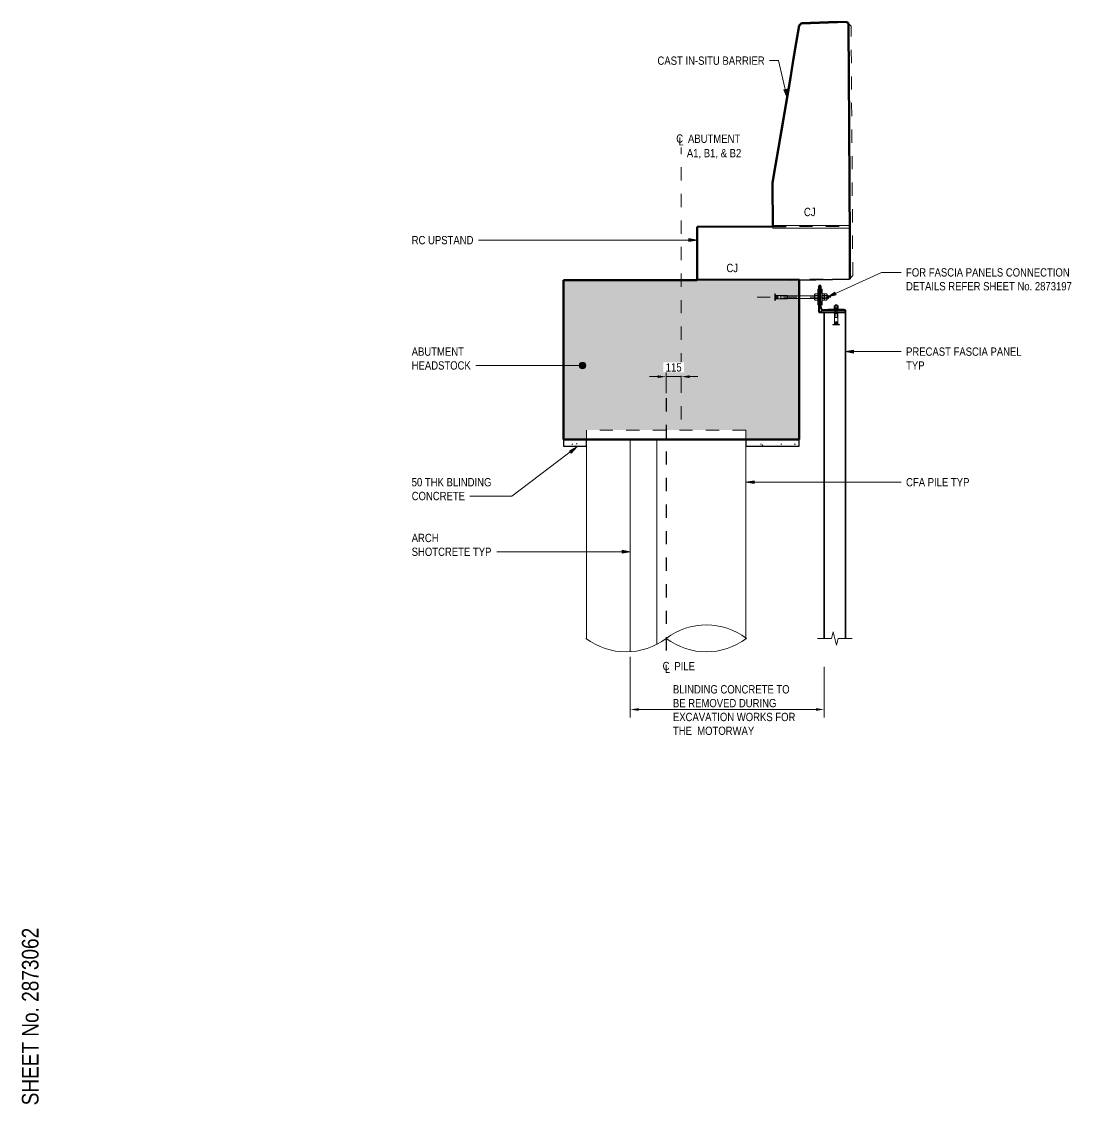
# Model space of a CAD drawing. Header units: metres. Extents: x 0 to 49, y -509 to 24.
# Drawn here: x 40.83 to 48.74, y 14.8 to 22.96 of the extents above; entities that cross this region are included whole.
import ezdxf

# ---------------------------------------------------------------- set-up
doc = ezdxf.new("R2010")
doc.units = ezdxf.units.M
for name, pattern in [('Dash - Tight', [0.0045, 0.003, -0.0015]), ('JacobsCenter', [0.015, 0.009, -0.0015, 0.003, -0.0015]), ('JacobsDash', [0.0045, 0.003, -0.0015]), ('JacobsGridLine', [0.0145, 0.01, -0.001, 0.0025, -0.001])]:
    doc.linetypes.add(name, pattern=pattern)
doc.layers.get('Defpoints').update_dxf_attribs({"color": 41})
for name, color, linetype, lineweight in [('A-ANNO-DIMS', 7, 'Continuous', 9), ('A-ANNO-NOTE', 7, 'Continuous', 9), ('A-DETL', 7, 'Continuous', 13), ('A-DETL-GENF', 7, 'Continuous', 9), ('A-FLOR', 7, 'Continuous', 50), ('A-FLOR-HDLN', 7, 'JacobsDash', 18), ('A-GENM', 7, 'Continuous', 35), ('A-GENM-HDLN', 7, 'JacobsDash', 18), ('G-ANNO-TEXT', 7, 'Continuous', 9), ('S-BEAM', 7, 'Continuous', 50), ('S-BEAM-HDLN', 7, 'JacobsDash', 18), ('S-FNDN', 7, 'Continuous', 50), ('S-FNDN-HDLN', 7, 'JacobsDash', 18), ('S-GRID', 7, 'Continuous', 9)]:
    doc.layers.add(name, color=color, linetype=linetype, lineweight=lineweight)
doc.styles.add('Arial Narrow_3', font='ARIALN.TTF', dxfattribs={"height": 0.125})
doc.styles.add('Arial Narrow_5', font='ARIALN.TTF', dxfattribs={"height": 0.0625})
doc.dimstyles.new('Dimension_Standard_O__mm__2', dxfattribs={"dimscale": 0.3048, "dimtxt": 0.063964, "dimasz": 0.205052, "dimexe": 0.19685, "dimexo": 0.123031, "dimgap": 0.123031, "dimtad": 1, "dimdec": 0, "dimlfac": 1000, "dimzin": 0, "dimdsep": 46, "dimtxsty": 'Arial Narrow_5', "dimsah": 1, "dimcen": 0.09, "dimaunit": 1, "dimadec": 4, "dimazin": 0, "dimtfac": 1, "dimtdec": 4, "dimtix": 1, "dimtmove": 0, "dimatfit": 3, "dimfxl": 1, "dimtvp": 1, "dimtfill": 1, "dimtolj": 1, "dimtzin": 0, "dimlwd": 18, "dimlwe": 18, "dimarcsym": 2})

# ---------------------------------------------------------------- blocks, each defined once
blk = doc.blocks.new('Generic Models 2 - Generic Models 2-7441711-DRG-2873061 - SECTION 1')
at = {"layer": 'S-BEAM'}
for p, q in [((506.6427, 21.4133), (507.2127, 21.4168)), ((507.2129, 21.4165), (506.6427, 21.413)), ((506.6427, 21.4133), (506.6427, 21.413)), ((506.6427, 21.413), (506.6427, 21.0188)), ((507.7927, 21.4201), (507.791, 21.4201)), ((507.7927, 21.4201), (507.7927, 21.4204)), ((507.7927, 21.0199), (507.7927, 21.4201)), ((507.7927, 21.0201), (507.7927, 21.0199))]:
    blk.add_line(p, q, dxfattribs=at)
at = {"layer": 'S-BEAM-HDLN', "color": 8, "true_color": 0x808080}
for p, q in [((506.6427, 21.4131), (506.6427, 21.4132)), ((507.2127, 21.4168), (507.2129, 21.4168)), ((507.791, 21.4204), (507.7926, 21.4204)), ((507.7927, 21.0201), (507.4105, 21.0178))]:
    blk.add_line(p, q, dxfattribs=at)
blk = doc.blocks.new('03_SFR_ACS_Abutment_BR08_Retaining wall CS - ABUTMENT SOUTH WEST_B08-7985321-DRG-2873061 - SECTION 1')
at = {"layer": 'S-BEAM', "linetype": 'JacobsDash', "lineweight": 18, "true_color": 0xc0c0c0}
for points in [[(505.6359, 19.8116), (505.8086, 19.8117), (505.8086, 19.8821), (507.0086, 19.8821), (507.0086, 19.8117), (507.4109, 19.8117), (507.4109, 21.0124), (505.6359, 21.0124), (505.6359, 20.4808)], [(507.4109, 19.8117), (507.4109, 19.8119), (507.4109, 20.4808)]]:
    blk.add_hatch(color=9, dxfattribs=at).paths.add_polyline_path(points)
at = {"layer": 'S-BEAM'}
for p, q in [((505.6359, 21.0126), (506.6427, 21.0126)), ((505.6359, 21.0126), (505.6359, 21.0124)), ((505.6359, 21.0124), (505.6359, 19.8116)), ((507.4105, 21.0126), (507.4109, 21.0126)), ((507.4109, 21.0124), (507.4109, 21.0126)), ((507.4109, 19.8117), (507.4109, 21.0124)), ((505.6359, 19.8116), (507.4109, 19.8117)), ((507.4109, 19.8117), (507.4109, 19.8119))]:
    blk.add_line(p, q, dxfattribs=at)
at = {"layer": 'S-BEAM-HDLN', "color": 8, "true_color": 0x808080}
for p, q in [((505.8086, 19.8119), (505.6359, 19.8119)), ((507.0086, 19.8119), (505.8087, 19.8119)), ((507.4109, 19.8119), (507.0087, 19.8119))]:
    blk.add_line(p, q, dxfattribs=at)
blk = doc.blocks.new('BR08_20_GEN_WPC_PrecastPanel_Wall__4point - BR08_20_GEN_WPC_PrecastPanel_Wall__4point-8424372-DRG-2873061 - SECTION 1')
at = {"layer": 'A-GENM'}
for p, q in [((507.5997, 20.77), (507.5997, 20.7698)), ((507.7597, 20.7698), (507.5997, 20.7698)), ((507.5997, 20.7698), (507.5997, 18.3134)), ((507.7597, 20.7698), (507.7597, 20.77)), ((507.7597, 18.3134), (507.7597, 20.7698))]:
    blk.add_line(p, q, dxfattribs=at)
at = {"layer": 'A-GENM-HDLN'}
for p, q in [((507.5997, 20.7698), (507.5997, 20.77)), ((507.7597, 20.77), (507.7597, 20.7698))]:
    blk.add_line(p, q, dxfattribs=at)
blk = doc.blocks.new('01_SFO_FRP_Pile_CastInPlace_CS_BR08 - CAST-IN-PLACE PILE - 1200-8661146-DRG-2873061 - SECTION 1')
at = {"layer": 'A-DETL', "linetype": 'JacobsDash', "lineweight": 18}
blk.add_line((507.0086, 19.8821), (505.8086, 19.8821), dxfattribs=at)
at = {"layer": 'S-FNDN', "lineweight": 13}
for p, q in [((505.8086, 19.8821), (505.8086, 18.3107)), ((507.0086, 18.3177), (507.0086, 19.8821))]:
    blk.add_line(p, q, dxfattribs=at)
at = {"layer": 'S-FNDN-HDLN'}
for p, q in [((505.8087, 19.8117), (505.8087, 19.8821)), ((507.0086, 19.8821), (507.0086, 19.8117)), ((505.8087, 18.3107), (505.8087, 19.8116)), ((507.0086, 19.8116), (507.0086, 18.3178))]:
    blk.add_line(p, q, dxfattribs=at)
blk = doc.blocks.new('JAC_DIT_Steel_Beam_EA_Section_2D - EA200x200x16-6247310-DRG-2873061 - SECTION 1')
at = {"layer": 'A-DETL-GENF'}
h = blk.add_hatch(dxfattribs=at)
h.set_pattern_fill('FP_5', color=256, style=0, pattern_type=2)
h.set_pattern_definition([(45, (506.409, 21.707), (-0.053033, 0.053033), [])])
h.paths.add_polyline_path([(507.7597, 20.77), (507.7597, 20.786), (507.5937, 20.786), (507.5847, 20.7884), (507.5781, 20.795), (507.5757, 20.804), (507.5757, 20.855), (507.5597, 20.855), (507.5597, 20.77), (507.5997, 20.77)])
h.paths.add_polyline_path([(507.565, 20.915), (507.5757, 20.915), (507.5757, 20.97), (507.5597, 20.97), (507.5597, 20.915)])
at = {"layer": 'A-DETL-GENF', "lineweight": 40}
for p, q in [((507.5597, 20.97), (507.5597, 20.915)), ((507.5757, 20.97), (507.5597, 20.97)), ((507.5757, 20.915), (507.5757, 20.97)), ((507.5597, 20.855), (507.5597, 20.77)), ((507.5757, 20.804), (507.5757, 20.855)), ((507.5597, 20.77), (507.7597, 20.77)), ((507.7597, 20.786), (507.5937, 20.786)), ((507.7597, 20.77), (507.7597, 20.786))]:
    blk.add_line(p, q, dxfattribs=at)
blk.add_arc((507.5937, 20.804), 0.018, 180, 270, dxfattribs=at)
blk = doc.blocks.new('CS_DET_Pile-Column_BreakLine - CS_Tubular BreakLine-6356722-DRG-2873061 - SECTION 1')
at = {"layer": 'A-DETL-GENF', "lineweight": 18}
for centre, start, end in [((506.7123, 17.9126), 52.95733, 127.04267), ((506.1073, 18.7142), 232.95733, 307.04267), ((506.7123, 18.7142), 232.95733, 307.04267)]:
    blk.add_arc(centre, 0.5022, start, end, dxfattribs=at)
blk = doc.blocks.new('BREAK LINE - INPUT VIEW SCALE_R13 - Std Break-9103378-DRG-2873061 - SECTION 1')
at = {"layer": 'A-DETL-GENF'}
for p, q in [((507.6547, 18.3134), (507.5497, 18.3134)), ((507.6672, 18.3634), (507.6547, 18.3134)), ((507.6922, 18.2634), (507.6672, 18.3634)), ((507.7047, 18.3134), (507.6922, 18.2634)), ((507.8097, 18.3134), (507.7047, 18.3134))]:
    blk.add_line(p, q, dxfattribs=at)
blk = doc.blocks.new('CS_Annot_Centreline Symbol2 - CS_Annot_Centreline Symbol-5074296-DRG-2873061 - SECTION 1')
at = {"layer": 'A-ANNO-NOTE', "char_height": 0.0625, "attachment_point": 1, "style": 'Arial Narrow_5'}
for s, insert, width in [('C  ', (506.3824, 18.1364), 0.110232), ('L', (506.3995, 18.1152), 0.048101)]:
    blk.add_mtext(s, dxfattribs=dict(at, insert=insert, width=width))
blk = doc.blocks.new('DIMBLOCK5-DRG-2873061 - SECTION 1')
at = {"layer": 'A-ANNO-DIMS', "color": 0, "lineweight": 18, "transparency": 16777216}
for p, q in [((45.6806, 20.1597), (45.6806, 20.3451)), ((45.6181, 20.2851), (45.5556, 20.2851)), ((45.6806, 20.2851), (45.7954, 20.2851)), ((45.7954, 20.2918), (45.7954, 20.2251)), ((45.8579, 20.2851), (45.9204, 20.2851))]:
    blk.add_line(p, q, dxfattribs=at)
at = {"layer": 'A-ANNO-DIMS', "color": 0, "transparency": 16777216}
for points in [[(45.6181, 20.2956), (45.6181, 20.2747), (45.6806, 20.2851)], [(45.8579, 20.2956), (45.8579, 20.2747), (45.7954, 20.2851)]]:
    blk.add_solid(points, dxfattribs=at)
at = {"layer": 'Defpoints', "color": 0, "transparency": 16777216}
blk.add_point((45.6806, 20.1222), dxfattribs=at)
at = {"layer": 'A-ANNO-DIMS', "color": 0, "lineweight": 18, "transparency": 16777216, "insert": (45.738, 20.3546), "char_height": 0.0625, "width": 0.142549, "attachment_point": 5, "style": 'Arial Narrow_5', "bg_fill": 3, "box_fill_scale": 1.1, "bg_fill_color": 256, "bg_fill_true_color": 13158600, "bg_fill_transparency": 0}
blk.add_mtext('\\A1;115', dxfattribs=at)
at = {"layer": 'Defpoints', "color": 0, "transparency": 16777216}
for p in [(45.7954, 20.3293), (45.7954, 20.2851)]:
    blk.add_point(p, dxfattribs=at)
blk = doc.blocks.new('DIMBLOCK6-DRG-2873061 - SECTION 1')
at = {"layer": 'A-ANNO-DIMS', "color": 0, "lineweight": 18, "transparency": 16777216}
for p, q in [((45.4106, 18.1756), (45.4106, 17.7178)), ((46.8717, 18.1003), (46.8717, 17.7178)), ((45.4731, 17.7778), (46.8092, 17.7778))]:
    blk.add_line(p, q, dxfattribs=at)
at = {"layer": 'A-ANNO-DIMS', "color": 0, "transparency": 16777216}
for points in [[(45.4731, 17.7883), (45.4731, 17.7674), (45.4106, 17.7778)], [(46.8092, 17.7883), (46.8092, 17.7674), (46.8717, 17.7778)]]:
    blk.add_solid(points, dxfattribs=at)
at = {"layer": 'Defpoints', "color": 0, "transparency": 16777216}
for p in [(45.4106, 18.2131), (46.8717, 18.1378), (46.8717, 17.7778)]:
    blk.add_point(p, dxfattribs=at)
at = {"layer": 'A-ANNO-DIMS', "color": 0, "lineweight": 18, "transparency": 16777216, "insert": (46.1412, 17.8525), "char_height": 0.0625, "attachment_point": 5, "style": 'Arial Narrow_5', "bg_fill": 3, "box_fill_scale": 1.1, "bg_fill_color": 256, "bg_fill_true_color": 13158600, "bg_fill_transparency": 0}
blk.add_mtext('\\A1;\u200e', dxfattribs=at)

msp = doc.modelspace()

# ---------------------------------------------------------------- hatches: boundary and pattern name
at = {"layer": 'A-DETL-GENF', "true_color": 0xffffff}
msp.add_hatch(color=7, dxfattribs=at).paths.add_polyline_path([(46.8477, 20.855), (46.8477, 20.915), (46.8317, 20.915), (46.8317, 20.855), (46.8428, 20.855)])
at = {"layer": 'A-DETL-GENF'}
h = msp.add_hatch(dxfattribs=at)
h.set_pattern_fill('FP_6', color=256, style=0, pattern_type=2)
h.set_pattern_definition([(45, (45.68101, 21.707), (-0.008838835, 0.008838835), [])])
h.paths.add_polyline_path([(46.9617, 20.6865), (46.9633, 20.6867), (46.9647, 20.6873), (46.966, 20.6882), (46.9669, 20.6895), (46.9675, 20.6909), (46.9677, 20.6925), (46.9675, 20.694), (46.9669, 20.6955), (46.966, 20.6967), (46.9647, 20.6977), (46.9633, 20.6983), (46.9617, 20.6985), (46.9602, 20.6983), (46.9587, 20.6977), (46.9575, 20.6967), (46.9565, 20.6955), (46.9559, 20.694), (46.9557, 20.6925), (46.9559, 20.6909), (46.9565, 20.6895), (46.9575, 20.6882), (46.9587, 20.6873), (46.9602, 20.6867)])
h = msp.add_hatch(dxfattribs=at)
h.set_pattern_fill('FP_7', color=256, style=0, pattern_type=2)
h.set_pattern_definition([(0, (45.68101, 21.707), (0.2032, 0.0508), [0.00838, -0.14402, 0.00838, -0.14402, -0.8128]), (0, (45.68101, 21.707), (0.2032, 0.0508), [-0.3048, 0.00838, -0.29642, 0.00838, -0.14402, -0.3556]), (0, (45.68101, 21.707), (0.2032, 0.0508), [-0.762, 0.00838, -0.09322, 0.00838, -0.24562]), (120, (45.75701, 21.732), (-0.1455941, 0.1505764), [0.00838, -0.14402, 0.00838, -0.14402, -0.8128]), (120, (45.75701, 21.732), (-0.1455941, 0.1505764), [-0.3048, 0.00838, -0.29642, 0.00838, -0.14402, -0.3556]), (120, (45.75701, 21.732), (-0.1455941, 0.1505764), [-0.762, 0.00838, -0.09322, 0.00838, -0.24562]), (240, (45.78201, 21.834), (-0.0576059, -0.2013764), [0.00838, -0.14402, 0.00838, -0.14402, -0.8128]), (240, (45.78201, 21.834), (-0.0576059, -0.2013764), [-0.3048, 0.00838, -0.29642, 0.00838, -0.14402, -0.3556]), (240, (45.78201, 21.834), (-0.0576059, -0.2013764), [-0.762, 0.00838, -0.09322, 0.00838, -0.24562])])
h.paths.add_polyline_path([(46.3192, 19.7615), (46.6831, 19.7615), (46.6829, 19.8115), (46.2806, 19.8115), (46.2806, 19.7615)])
h.paths.add_polyline_path([(44.9079, 19.7615), (45.0804, 19.7615), (45.0804, 19.8115), (44.9079, 19.8115), (44.9079, 19.7615)])
at = {"layer": 'G-ANNO-TEXT'}
for points in [[(46.5942, 22.3866), (46.5906, 22.4499), (46.5691, 22.4448)], [(45.9137, 21.3137), (45.8512, 21.3248), (45.8512, 21.3027)], [(46.9008, 20.8862), (46.9622, 20.9022), (46.953, 20.9222)], [(47.0315, 20.4737), (47.094, 20.4627), (47.094, 20.4848)], [(45.0084, 19.7557), (44.9518, 19.7268), (44.9651, 19.7092)], [(46.2811, 19.4901), (46.3436, 19.4791), (46.3436, 19.5011)], [(45.4111, 18.9659), (45.3486, 18.9769), (45.3486, 18.9549)]]:
    msp.add_hatch(color=256, dxfattribs=at).paths.add_polyline_path(points)
h = msp.add_hatch(color=256, dxfattribs=at)
edge = h.paths.add_edge_path()
edge.add_arc((45.0501, 20.3696), 0.025, 0, 360)

# ---------------------------------------------------------------- linework, layer by layer
at = {"layer": 'A-DETL', "linetype": 'JacobsDash'}
for p, q in [((47.0552, 22.9456), (47.0753, 22.9254)), ((47.0873, 21.0473), (47.0753, 22.9254)), ((47.0598, 21.0198), (47.0873, 21.0473))]:
    msp.add_line(p, q, dxfattribs=at)
at = {"layer": 'A-DETL', "color": 7, "lineweight": 9, "true_color": 0xffffff}
for p, q in [((47.063, 21.425), (46.4849, 21.425)), ((46.4849, 21.425), (46.4849, 21.4032)), ((46.4849, 21.4032), (47.063, 21.4032)), ((47.063, 21.4032), (47.063, 21.425)), ((46.6825, 21.0188), (45.9147, 21.0188)), ((45.9147, 21.0188), (45.9147, 21.0123)), ((45.9147, 21.0123), (46.6825, 21.0123)), ((46.6825, 21.0123), (46.6825, 21.0188))]:
    msp.add_line(p, q, dxfattribs=at)
at = {"layer": 'A-DETL', "linetype": 'Dash - Tight', "lineweight": 35}
msp.add_line((46.4849, 21.4171), (47.0647, 21.4192), dxfattribs=at)
at = {"layer": 'A-DETL', "linetype": 'JacobsDash', "lineweight": 35}
msp.add_line((45.9175, 21.015), (46.6829, 21.0131), dxfattribs=at)
at = {"layer": 'A-DETL', "lineweight": 35}
msp.add_line((47.0598, 21.0198), (46.6825, 21.0123), dxfattribs=at)
at = {"layer": 'A-DETL', "lineweight": 9}
for p, q in [((46.5003, 20.86), (46.5003, 20.91)), ((46.5033, 20.86), (46.5033, 20.91)), ((46.5083, 20.8975), (46.5033, 20.91)), ((46.5033, 20.86), (46.5083, 20.8725)), ((46.5953, 20.8975), (46.5083, 20.8975)), ((46.5083, 20.8975), (46.5083, 20.8725)), ((46.5953, 20.8725), (46.5083, 20.8725)), ((46.5953, 20.895), (46.5453, 20.895)), ((46.5453, 20.895), (46.5453, 20.875)), ((46.5953, 20.875), (46.5453, 20.875)), ((46.5953, 20.8975), (46.5953, 20.8725))]:
    msp.add_line(p, q, dxfattribs=at)
at = {"layer": 'A-DETL', "linetype": 'JacobsCenter', "lineweight": 9}
for p, q in [((46.5033, 20.91), (46.5003, 20.91)), ((46.5033, 20.86), (46.5003, 20.86))]:
    msp.add_line(p, q, dxfattribs=at)
at = {"layer": 'A-DETL', "lineweight": 18}
for p, q in [((46.7997, 20.9029), (46.7997, 20.8671)), ((46.8204, 20.9089), (46.803, 20.9089)), ((46.8317, 20.945), (46.8237, 20.945)), ((46.8237, 20.945), (46.8237, 20.825)), ((46.8237, 20.9029), (46.8237, 20.8671)), ((46.8317, 20.915), (46.8317, 20.945)), ((46.8557, 20.945), (46.8477, 20.945)), ((46.8477, 20.945), (46.8477, 20.915)), ((46.8557, 20.825), (46.8557, 20.945)), ((46.8557, 20.9029), (46.8557, 20.8671)), ((46.859, 20.9089), (46.87, 20.9089)), ((46.8733, 20.9029), (46.8733, 20.8671)), ((46.8766, 20.9089), (46.89, 20.9089)), ((46.8933, 20.9029), (46.8933, 20.8671)), ((46.7997, 20.895), (46.5953, 20.895)), ((46.5953, 20.875), (46.7997, 20.875)), ((46.7997, 20.875), (46.7997, 20.8942)), ((46.803, 20.8969), (46.8204, 20.8969)), ((46.803, 20.8731), (46.8204, 20.8731)), ((46.803, 20.8612), (46.8204, 20.8612)), ((46.8237, 20.873), (46.8237, 20.8942)), ((46.8237, 20.825), (46.8317, 20.825)), ((46.8317, 20.825), (46.8317, 20.855)), ((46.8477, 20.855), (46.8477, 20.825)), ((46.8477, 20.825), (46.8557, 20.825)), ((46.87, 20.8969), (46.859, 20.8969)), ((46.87, 20.8731), (46.859, 20.8731)), ((46.87, 20.8612), (46.859, 20.8612)), ((46.8733, 20.873), (46.8733, 20.8942)), ((46.89, 20.8969), (46.8766, 20.8969)), ((46.89, 20.8731), (46.8766, 20.8731)), ((46.89, 20.8612), (46.8766, 20.8612)), ((46.8933, 20.8942), (46.8948, 20.8972)), ((46.8933, 20.873), (46.8933, 20.8942)), ((46.8948, 20.8757), (46.8933, 20.8942)), ((46.8948, 20.8757), (46.8933, 20.873)), ((46.8948, 20.8972), (46.8963, 20.8942)), ((46.8963, 20.873), (46.8948, 20.8972)), ((46.8963, 20.873), (46.8948, 20.8757)), ((46.8963, 20.8942), (46.8978, 20.897)), ((46.8963, 20.8942), (46.8978, 20.897)), ((46.8978, 20.8757), (46.8963, 20.8942)), ((46.8978, 20.8757), (46.8963, 20.873)), ((46.8978, 20.897), (46.8993, 20.873)), ((46.8978, 20.8969), (46.8993, 20.8942)), ((46.8993, 20.873), (46.8978, 20.8757)), ((46.8993, 20.873), (46.8978, 20.8757)), ((46.8993, 20.8942), (46.9008, 20.897)), ((46.8993, 20.8942), (46.9008, 20.8757)), ((46.9008, 20.8757), (46.8993, 20.873)), ((46.9008, 20.897), (46.9023, 20.8942)), ((46.9023, 20.873), (46.9008, 20.897)), ((46.9023, 20.873), (46.9008, 20.8757)), ((46.9023, 20.8942), (46.9038, 20.897)), ((46.9038, 20.8757), (46.9023, 20.8942)), ((46.9038, 20.8757), (46.9023, 20.873)), ((46.9038, 20.897), (46.9053, 20.8942)), ((46.9053, 20.873), (46.9038, 20.897)), ((46.9053, 20.873), (46.9038, 20.8757)), ((46.9053, 20.8942), (46.9053, 20.873)), ((46.9467, 20.8169), (46.9467, 20.8051)), ((46.967, 20.827), (46.9537, 20.827)), ((46.9537, 20.827), (46.9565, 20.826)), ((46.9537, 20.827), (46.9697, 20.826)), ((46.9565, 20.826), (46.9537, 20.825)), ((46.9537, 20.825), (46.9565, 20.824)), ((46.9537, 20.825), (46.9697, 20.824)), ((46.9565, 20.824), (46.9537, 20.823)), ((46.9537, 20.823), (46.9565, 20.822)), ((46.9537, 20.823), (46.9697, 20.822)), ((46.9565, 20.822), (46.9537, 20.821)), ((46.9537, 20.821), (46.9565, 20.82)), ((46.9537, 20.821), (46.9699, 20.82)), ((46.9565, 20.82), (46.9537, 20.819)), ((46.9537, 20.819), (46.967, 20.819)), ((46.9544, 20.8051), (46.9544, 20.8169)), ((46.9544, 20.8051), (46.9544, 20.8169)), ((46.9565, 20.826), (46.967, 20.825)), ((46.9565, 20.824), (46.967, 20.823)), ((46.9565, 20.822), (46.967, 20.821)), ((46.9565, 20.82), (46.967, 20.819)), ((46.9697, 20.826), (46.967, 20.827)), ((46.967, 20.825), (46.9697, 20.826)), ((46.9697, 20.824), (46.967, 20.825)), ((46.967, 20.823), (46.9697, 20.824)), ((46.9697, 20.822), (46.967, 20.823)), ((46.967, 20.821), (46.9697, 20.822)), ((46.9699, 20.82), (46.967, 20.821)), ((46.967, 20.819), (46.9699, 20.82)), ((46.969, 20.8169), (46.969, 20.8051)), ((46.969, 20.8169), (46.969, 20.8051)), ((46.9767, 20.8051), (46.9767, 20.8169)), ((46.9016, 20.794), (47.0219, 20.794)), ((46.9016, 20.786), (46.9016, 20.794)), ((46.9016, 20.786), (46.9016, 20.794)), ((46.9016, 20.786), (47.0219, 20.786)), ((46.9216, 20.794), (47.0019, 20.794)), ((46.9467, 20.8009), (46.9467, 20.7971)), ((46.9491, 20.794), (46.9491, 20.795)), ((46.9744, 20.794), (46.9491, 20.794)), ((46.9498, 20.6834), (46.9498, 20.76)), ((46.9498, 20.76), (46.9737, 20.76)), ((46.9506, 20.803), (46.9729, 20.803)), ((46.9506, 20.795), (46.9729, 20.795)), ((46.9527, 20.786), (46.9527, 20.771)), ((46.9537, 20.794), (46.9697, 20.794)), ((46.9537, 20.73), (46.9537, 20.794)), ((46.9544, 20.7971), (46.9544, 20.8009)), ((46.969, 20.8009), (46.969, 20.7971)), ((46.9697, 20.794), (46.9697, 20.73)), ((46.9737, 20.6834), (46.9737, 20.76)), ((46.9744, 20.795), (46.9744, 20.794)), ((46.9767, 20.7971), (46.9767, 20.8009)), ((47.0219, 20.794), (47.0219, 20.786)), ((47.0219, 20.794), (47.0219, 20.786)), ((46.9498, 20.6834), (46.9362, 20.678)), ((46.9362, 20.678), (46.9873, 20.678)), ((46.9362, 20.678), (46.9362, 20.675)), ((46.9362, 20.675), (46.9873, 20.675)), ((46.9498, 20.6834), (46.9737, 20.6834)), ((46.9697, 20.73), (46.9537, 20.73)), ((46.9737, 20.6834), (46.9873, 20.678)), ((46.9873, 20.678), (46.9873, 20.675))]:
    msp.add_line(p, q, dxfattribs=at)
at = {"layer": 'A-DETL', "lineweight": 25}
for p, q in [((46.8477, 20.915), (46.8317, 20.915)), ((46.8317, 20.915), (46.8317, 20.855)), ((46.8477, 20.855), (46.8477, 20.915)), ((46.8317, 20.855), (46.8477, 20.855)), ((45.0804, 19.8115), (44.9079, 19.8115)), ((44.9079, 19.8115), (44.9079, 19.7615)), ((44.9079, 19.7615), (45.0804, 19.7615)), ((45.0804, 19.7615), (45.0804, 19.8115)), ((46.2806, 19.8115), (46.2806, 19.7615)), ((46.6831, 19.8115), (46.2806, 19.8115)), ((46.2806, 19.7615), (46.6831, 19.7615)), ((46.6831, 19.7615), (46.6831, 19.8115))]:
    msp.add_line(p, q, dxfattribs=at)
at = {"layer": 'A-DETL', "linetype": 'JacobsCenter', "lineweight": 18}
for p, q in [((46.366, 20.885), (46.8317, 20.885)), ((46.8477, 20.855), (46.8317, 20.855)), ((46.8477, 20.885), (46.921, 20.885))]:
    msp.add_line(p, q, dxfattribs=at)
at = {"layer": 'A-DETL', "linetype": 'JacobsCenter', "lineweight": 25}
msp.add_line((45.6806, 20.1222), (45.6806, 18.1622), dxfattribs=at)
at = {"layer": 'A-DETL', "color": 8, "lineweight": 18, "true_color": 0x808080}
for p, q in [((45.4106, 19.8117), (45.4106, 18.2131)), ((45.6106, 19.8117), (45.6106, 18.2686))]:
    msp.add_line(p, q, dxfattribs=at)
at = {"layer": 'A-DETL', "lineweight": 9}
msp.add_circle((46.5173, 20.885), 0.0075, dxfattribs=at)
at = {"layer": 'A-DETL', "lineweight": 18}
msp.add_circle((46.9617, 20.6925), 0.0075, dxfattribs=at)
for centre, radius, start, end in [((46.8068, 20.9029), 0.00706, 122.17615, 237.82385), ((46.8167, 20.9029), 0.00706, 302.17615, 57.82385), ((46.8628, 20.9029), 0.00706, 122.17615, 237.82385), ((46.8662, 20.9029), 0.00706, 302.17615, 57.82385), ((46.8803, 20.9029), 0.00706, 122.17615, 237.82385), ((46.8862, 20.9029), 0.00706, 302.17615, 57.82385), ((46.8228, 20.885), 0.0231, 149.00145, 210.99855), ((46.8068, 20.8671), 0.00706, 122.17615, 237.82385), ((46.8006, 20.885), 0.0231, 329.00145, 30.99855), ((46.8167, 20.8671), 0.00706, 302.17615, 57.82385), ((46.8788, 20.885), 0.0231, 149.00145, 210.99855), ((46.8628, 20.8671), 0.00706, 122.17615, 237.82385), ((46.8502, 20.885), 0.0231, 329.00145, 30.99855), ((46.8662, 20.8671), 0.00706, 302.17615, 57.82385), ((46.8964, 20.885), 0.0231, 149.00145, 210.99855), ((46.8803, 20.8671), 0.00706, 122.17615, 237.82385), ((46.8702, 20.885), 0.0231, 329.00145, 30.99855), ((46.8862, 20.8671), 0.00706, 302.17615, 57.82385), ((46.9506, 20.8144), 0.00458, 32.77908, 147.22092), ((46.9617, 20.8053), 0.0137, 57.90199, 122.09801), ((46.9729, 20.8144), 0.00458, 32.77908, 147.22092), ((46.9506, 20.8076), 0.00458, 212.77908, 327.22092), ((46.9506, 20.7984), 0.00458, 32.77908, 147.22092), ((46.9506, 20.7996), 0.00458, 212.77908, 327.22092), ((46.9617, 20.8167), 0.0137, 237.90199, 302.09801), ((46.9617, 20.7893), 0.0137, 57.90199, 122.09801), ((46.9617, 20.8087), 0.0137, 237.90199, 302.09801), ((46.9729, 20.8076), 0.00458, 212.77908, 327.22092), ((46.9729, 20.7984), 0.00458, 32.77908, 147.22092), ((46.9729, 20.7996), 0.00458, 212.77908, 327.22092)]:
    msp.add_arc(centre, radius, start, end, dxfattribs=at)
at = {"layer": 'A-DETL', "lineweight": 9}
for centre, start, end in [((46.5173, 20.885), 90, 270), ((46.5173, 20.885), 270, 90), ((46.9617, 20.6925), 360, 180), ((46.9617, 20.6925), 180, 0)]:
    msp.add_arc(centre, 0.006, start, end, dxfattribs=at)
at = {"layer": 'A-FLOR'}
for p, q in [((46.7021, 22.9471), (46.7021, 22.9468)), ((47.0401, 22.959), (47.0401, 22.9593)), ((47.0552, 22.9448), (47.0552, 22.9445)), ((46.6842, 22.9315), (46.6842, 22.9312)), ((47.0598, 22.203), (47.0598, 22.2036)), ((46.4825, 21.7456), (46.4825, 21.7453))]:
    msp.add_line(p, q, dxfattribs=at)
at = {"layer": 'A-FLOR', "flags": 128}
for points in [[(46.6842, 22.9315), (46.6932, 22.9393), (46.7021, 22.9471)], [(46.7021, 22.9468), (46.6932, 22.939), (46.6842, 22.9312)], [(46.7021, 22.9471), (46.7697, 22.9496), (46.8373, 22.952), (46.9049, 22.9544), (46.9725, 22.9568), (47.0401, 22.9593)], [(47.0401, 22.959), (46.9725, 22.9565), (46.9049, 22.9541), (46.8373, 22.9517), (46.7697, 22.9492), (46.7021, 22.9468)], [(47.0401, 22.9593), (47.0476, 22.952), (47.0552, 22.9448)], [(47.0552, 22.9445), (47.0476, 22.9517), (47.0401, 22.959)], [(46.4825, 21.7456), (46.5049, 21.8774), (46.5274, 22.0092), (46.5498, 22.1409), (46.5722, 22.2727), (46.5946, 22.4044), (46.617, 22.5362), (46.6394, 22.6679), (46.6618, 22.7997), (46.6842, 22.9315)], [(46.6842, 22.9312), (46.6618, 22.7994), (46.6394, 22.6676), (46.617, 22.5359), (46.5946, 22.4041), (46.5722, 22.2724), (46.5498, 22.1406), (46.5274, 22.0088), (46.5049, 21.8771), (46.4825, 21.7453)], [(46.4825, 21.7453), (46.4829, 21.6792), (46.4834, 21.613), (46.4838, 21.5469), (46.4842, 21.4807), (46.4847, 21.4145)]]:
    msp.add_lwpolyline(points, dxfattribs=at)
at = {"layer": 'A-FLOR'}
msp.add_open_spline([(47.0598, 22.2036), (47.0583, 22.4506), (47.0567, 22.6975), (47.0552, 22.9445)], degree=3, dxfattribs=at)
msp.add_open_spline([(47.0646, 21.4204), (47.0633, 21.6457), (47.0617, 21.9066), (47.06, 22.1675), (47.0598, 22.203)], degree=3, knots=[0.0015701, 0.0015701, 0.0015701, 0.0015701, 0.4444444, 0.5142651, 0.5142651, 0.5142651, 0.5142651], dxfattribs=at)
at = {"layer": 'A-FLOR-HDLN'}
msp.add_line((47.0646, 21.4183), (47.063, 21.4182), dxfattribs=at)
for points in [[(47.0552, 22.9448), (47.0552, 22.9447), (47.0552, 22.9446), (47.0552, 22.9445)], [(47.0646, 21.4202), (47.0646, 21.4202), (47.0646, 21.4203), (47.0646, 21.4203)]]:
    msp.add_open_spline(points, degree=3, dxfattribs=at)
at = {"layer": 'G-ANNO-TEXT'}
for p, q in [((46.4622, 22.6658), (46.4604, 22.6658)), ((46.5282, 22.6658), (46.4622, 22.6658)), ((46.5942, 22.3866), (46.5282, 22.6658)), ((46.5906, 22.4499), (46.5691, 22.4448)), ((46.5942, 22.3866), (46.5906, 22.4499)), ((46.5691, 22.4448), (46.5942, 22.3866)), ((44.4353, 21.3137), (44.2661, 21.3137)), ((45.9137, 21.3137), (44.4353, 21.3137)), ((45.9137, 21.3137), (45.8512, 21.3248)), ((45.8512, 21.3248), (45.8512, 21.3027)), ((45.8512, 21.3027), (45.9137, 21.3137)), ((46.9008, 20.8862), (47.3042, 21.0704)), ((47.3042, 21.0704), (47.4513, 21.0704)), ((46.953, 20.9222), (46.9008, 20.8862)), ((46.9008, 20.8862), (46.9622, 20.9022)), ((46.9622, 20.9022), (46.953, 20.9222)), ((47.094, 20.4848), (47.0315, 20.4737)), ((47.0315, 20.4737), (47.094, 20.4627)), ((47.0315, 20.4737), (47.4513, 20.4737)), ((47.094, 20.4627), (47.094, 20.4848)), ((44.4353, 20.3696), (44.2479, 20.3696)), ((45.0501, 20.3696), (44.4353, 20.3696)), ((45.0084, 19.7557), (44.5176, 19.3859)), ((45.0084, 19.7557), (44.9518, 19.7268)), ((44.9651, 19.7092), (45.0084, 19.7557)), ((44.9518, 19.7268), (44.9651, 19.7092)), ((46.3436, 19.5011), (46.2811, 19.4901)), ((46.2811, 19.4901), (46.3436, 19.4791)), ((46.2811, 19.4901), (47.4513, 19.4901)), ((46.3436, 19.4791), (46.3436, 19.5011)), ((44.4173, 19.3859), (44.2032, 19.3859)), ((44.5176, 19.3859), (44.4173, 19.3859)), ((44.4173, 18.9659), (44.405, 18.9659)), ((45.4111, 18.9659), (44.4173, 18.9659)), ((45.4111, 18.9659), (45.3486, 18.9769)), ((45.3486, 18.9769), (45.3486, 18.9549)), ((45.3486, 18.9549), (45.4111, 18.9659))]:
    msp.add_line(p, q, dxfattribs=at)
msp.add_circle((45.0501, 20.3696), 0.025, dxfattribs=at)
at = {"layer": 'S-GRID', "linetype": 'JacobsGridLine', "lineweight": 18}
msp.add_line((45.7954, 19.9622), (45.7954, 22.0119), dxfattribs=at)

# ---------------------------------------------------------------- block references
at = {"layer": 'A-ANNO-NOTE'}
for p in [(-460.6251, 3.9738), (-460.728, 0)]:
    msp.add_blockref('CS_Annot_Centreline Symbol2 - CS_Annot_Centreline Symbol-5074296-DRG-2873061 - SECTION 1', p, dxfattribs=at)
at = {"layer": 'A-DETL', "linetype": 'JacobsDash', "lineweight": 18}
msp.add_blockref('01_SFO_FRP_Pile_CastInPlace_CS_BR08 - CAST-IN-PLACE PILE - 1200-8661146-DRG-2873061 - SECTION 1', (-460.728, 0), dxfattribs=at)
at = {"layer": 'A-DETL-GENF'}
for name in ['JAC_DIT_Steel_Beam_EA_Section_2D - EA200x200x16-6247310-DRG-2873061 - SECTION 1', 'CS_DET_Pile-Column_BreakLine - CS_Tubular BreakLine-6356722-DRG-2873061 - SECTION 1', 'BREAK LINE - INPUT VIEW SCALE_R13 - Std Break-9103378-DRG-2873061 - SECTION 1']:
    msp.add_blockref(name, (-460.728, 0), dxfattribs=at)
at = {"layer": 'A-GENM-HDLN'}
msp.add_blockref('BR08_20_GEN_WPC_PrecastPanel_Wall__4point - BR08_20_GEN_WPC_PrecastPanel_Wall__4point-8424372-DRG-2873061 - SECTION 1', (-460.728, 0), dxfattribs=at)
at = {"layer": 'S-BEAM-HDLN', "color": 8, "true_color": 0x808080}
for name in ['Generic Models 2 - Generic Models 2-7441711-DRG-2873061 - SECTION 1', '03_SFR_ACS_Abutment_BR08_Retaining wall CS - ABUTMENT SOUTH WEST_B08-7985321-DRG-2873061 - SECTION 1']:
    msp.add_blockref(name, (-460.728, 0), dxfattribs=at)

# ---------------------------------------------------------------- texts
at = {"layer": 'G-ANNO-TEXT', "char_height": 0.0625, "attachment_point": 1, "style": 'Arial Narrow_5', "bg_fill": 3, "box_fill_scale": 1, "bg_fill_color": 256, "bg_fill_true_color": 13158600, "bg_fill_transparency": 0}
for s, insert in [('CJ', (46.7195, 21.5571)), ('ABUTMENT ', (43.7639, 20.505)), ('50 THK BLINDING ', (43.7639, 19.5213)), ('ARCH ', (43.7639, 19.1013))]:
    msp.add_mtext(s, dxfattribs=dict(at, insert=insert))
at = {"layer": 'G-ANNO-TEXT', "insert": (40.827, 14.796), "char_height": 0.125, "attachment_point": 1, "rotation": 90, "style": 'Arial Narrow_3', "bg_fill": 3, "box_fill_scale": 1, "bg_fill_color": 256, "bg_fill_true_color": 13158600, "bg_fill_transparency": 0}
msp.add_mtext('SHEET No. 2873062', dxfattribs=at)

# ---------------------------------------------------------------- next in the draw order: texts
at = {"layer": 'A-ANNO-NOTE', "char_height": 0.0625, "attachment_point": 1, "style": 'Arial Narrow_5', "bg_fill": 3, "box_fill_scale": 1, "bg_fill_color": 256, "bg_fill_true_color": 13158600, "bg_fill_transparency": 0}
for s, insert in [('ABUTMENT', (45.8459, 22.1088)), ('PILE', (45.743, 18.135))]:
    msp.add_mtext(s, dxfattribs=dict(at, insert=insert))
at = {"layer": 'G-ANNO-TEXT', "char_height": 0.0625, "attachment_point": 1, "style": 'Arial Narrow_5', "bg_fill": 3, "box_fill_scale": 1, "bg_fill_color": 256, "bg_fill_true_color": 13158600, "bg_fill_transparency": 0}
for s, insert in [('CAST IN-SITU BARRIER', (45.616, 22.697)), ('A1, B1, & B2', (45.8372, 22.0002)), ('RC UPSTAND', (43.7639, 21.345)), ('CJ', (46.1355, 21.1352)), ('FOR FASCIA PANELS CONNECTION ', (47.4888, 21.1017)), ('PRECAST FASCIA PANEL', (47.4888, 20.505)), ('HEADSTOCK', (43.7639, 20.4008)), ('CFA PILE TYP', (47.4888, 19.5213)), ('CONCRETE', (43.7639, 19.4172)), ('SHOTCRETE TYP', (43.7639, 18.9972))]:
    msp.add_mtext(s, dxfattribs=dict(at, insert=insert))

# ---------------------------------------------------------------- next in the draw order: dimensions: what is measured, and where the dimension line sits
at = {"layer": 'A-ANNO-DIMS', "lineweight": 18}
dim = msp.add_linear_dim(base=(45.7954, 20.2851), p1=(45.6806, 20.1222), p2=(45.7954, 20.3293), dimstyle='Dimension_Standard_O__mm__2', override={"dimpost": '<>', "dimfxl": 0.236827}, dxfattribs=at)
dim.commit()
dim.dimension.update_dxf_attribs({"geometry": 'DIMBLOCK5-DRG-2873061 - SECTION 1', "text_midpoint": (45.738, 20.3546)})

# ---------------------------------------------------------------- next in the draw order: texts
at = {"layer": 'G-ANNO-TEXT', "char_height": 0.0625, "attachment_point": 1, "style": 'Arial Narrow_5', "bg_fill": 3, "box_fill_scale": 1, "bg_fill_color": 256, "bg_fill_true_color": 13158600, "bg_fill_transparency": 0}
for s, insert in [('DETAILS REFER SHEET No. 2873197', (47.4888, 20.9975)), ('TYP ', (47.4888, 20.4008))]:
    msp.add_mtext(s, dxfattribs=dict(at, insert=insert))

# ---------------------------------------------------------------- next in the draw order: dimensions: what is measured, and where the dimension line sits
at = {"layer": 'A-ANNO-DIMS', "lineweight": 18}
dim = msp.add_linear_dim(base=(46.8717, 17.7778), p1=(45.4106, 18.2131), p2=(46.8717, 18.1378), text='\u200e', dimstyle='Dimension_Standard_O__mm__2', override={"dimpost": '<>', "dimfxl": 1.463043}, dxfattribs=at)
dim.commit()
dim.dimension.update_dxf_attribs({"geometry": 'DIMBLOCK6-DRG-2873061 - SECTION 1', "text_midpoint": (46.1412, 17.8525)})

# ---------------------------------------------------------------- next in the draw order: texts
at = {"layer": 'G-ANNO-TEXT', "insert": (45.7322, 17.9611), "char_height": 0.0625, "attachment_point": 1, "style": 'Arial Narrow_5', "bg_fill": 3, "box_fill_scale": 1, "bg_fill_color": 256, "bg_fill_transparency": 0}
msp.add_mtext('BLINDING CONCRETE TO ', dxfattribs=at)

# ---------------------------------------------------------------- next in the draw order: texts
at = {"layer": 'G-ANNO-TEXT', "insert": (45.7322, 17.857), "char_height": 0.0625, "attachment_point": 1, "style": 'Arial Narrow_5', "bg_fill": 3, "box_fill_scale": 1, "bg_fill_color": 256, "bg_fill_transparency": 0}
msp.add_mtext('BE REMOVED DURING ', dxfattribs=at)

# ---------------------------------------------------------------- next in the draw order: texts
at = {"layer": 'G-ANNO-TEXT', "insert": (45.7322, 17.7528), "char_height": 0.0625, "attachment_point": 1, "style": 'Arial Narrow_5', "bg_fill": 3, "box_fill_scale": 1, "bg_fill_color": 256, "bg_fill_transparency": 0}
msp.add_mtext('EXCAVATION WORKS FOR ', dxfattribs=at)

# ---------------------------------------------------------------- next in the draw order: texts
at = {"layer": 'G-ANNO-TEXT', "insert": (45.7322, 17.6486), "char_height": 0.0625, "attachment_point": 1, "style": 'Arial Narrow_5', "bg_fill": 3, "box_fill_scale": 1, "bg_fill_color": 256, "bg_fill_transparency": 0}
msp.add_mtext('THE  MOTORWAY', dxfattribs=at)

doc.saveas('drawing.dxf')
